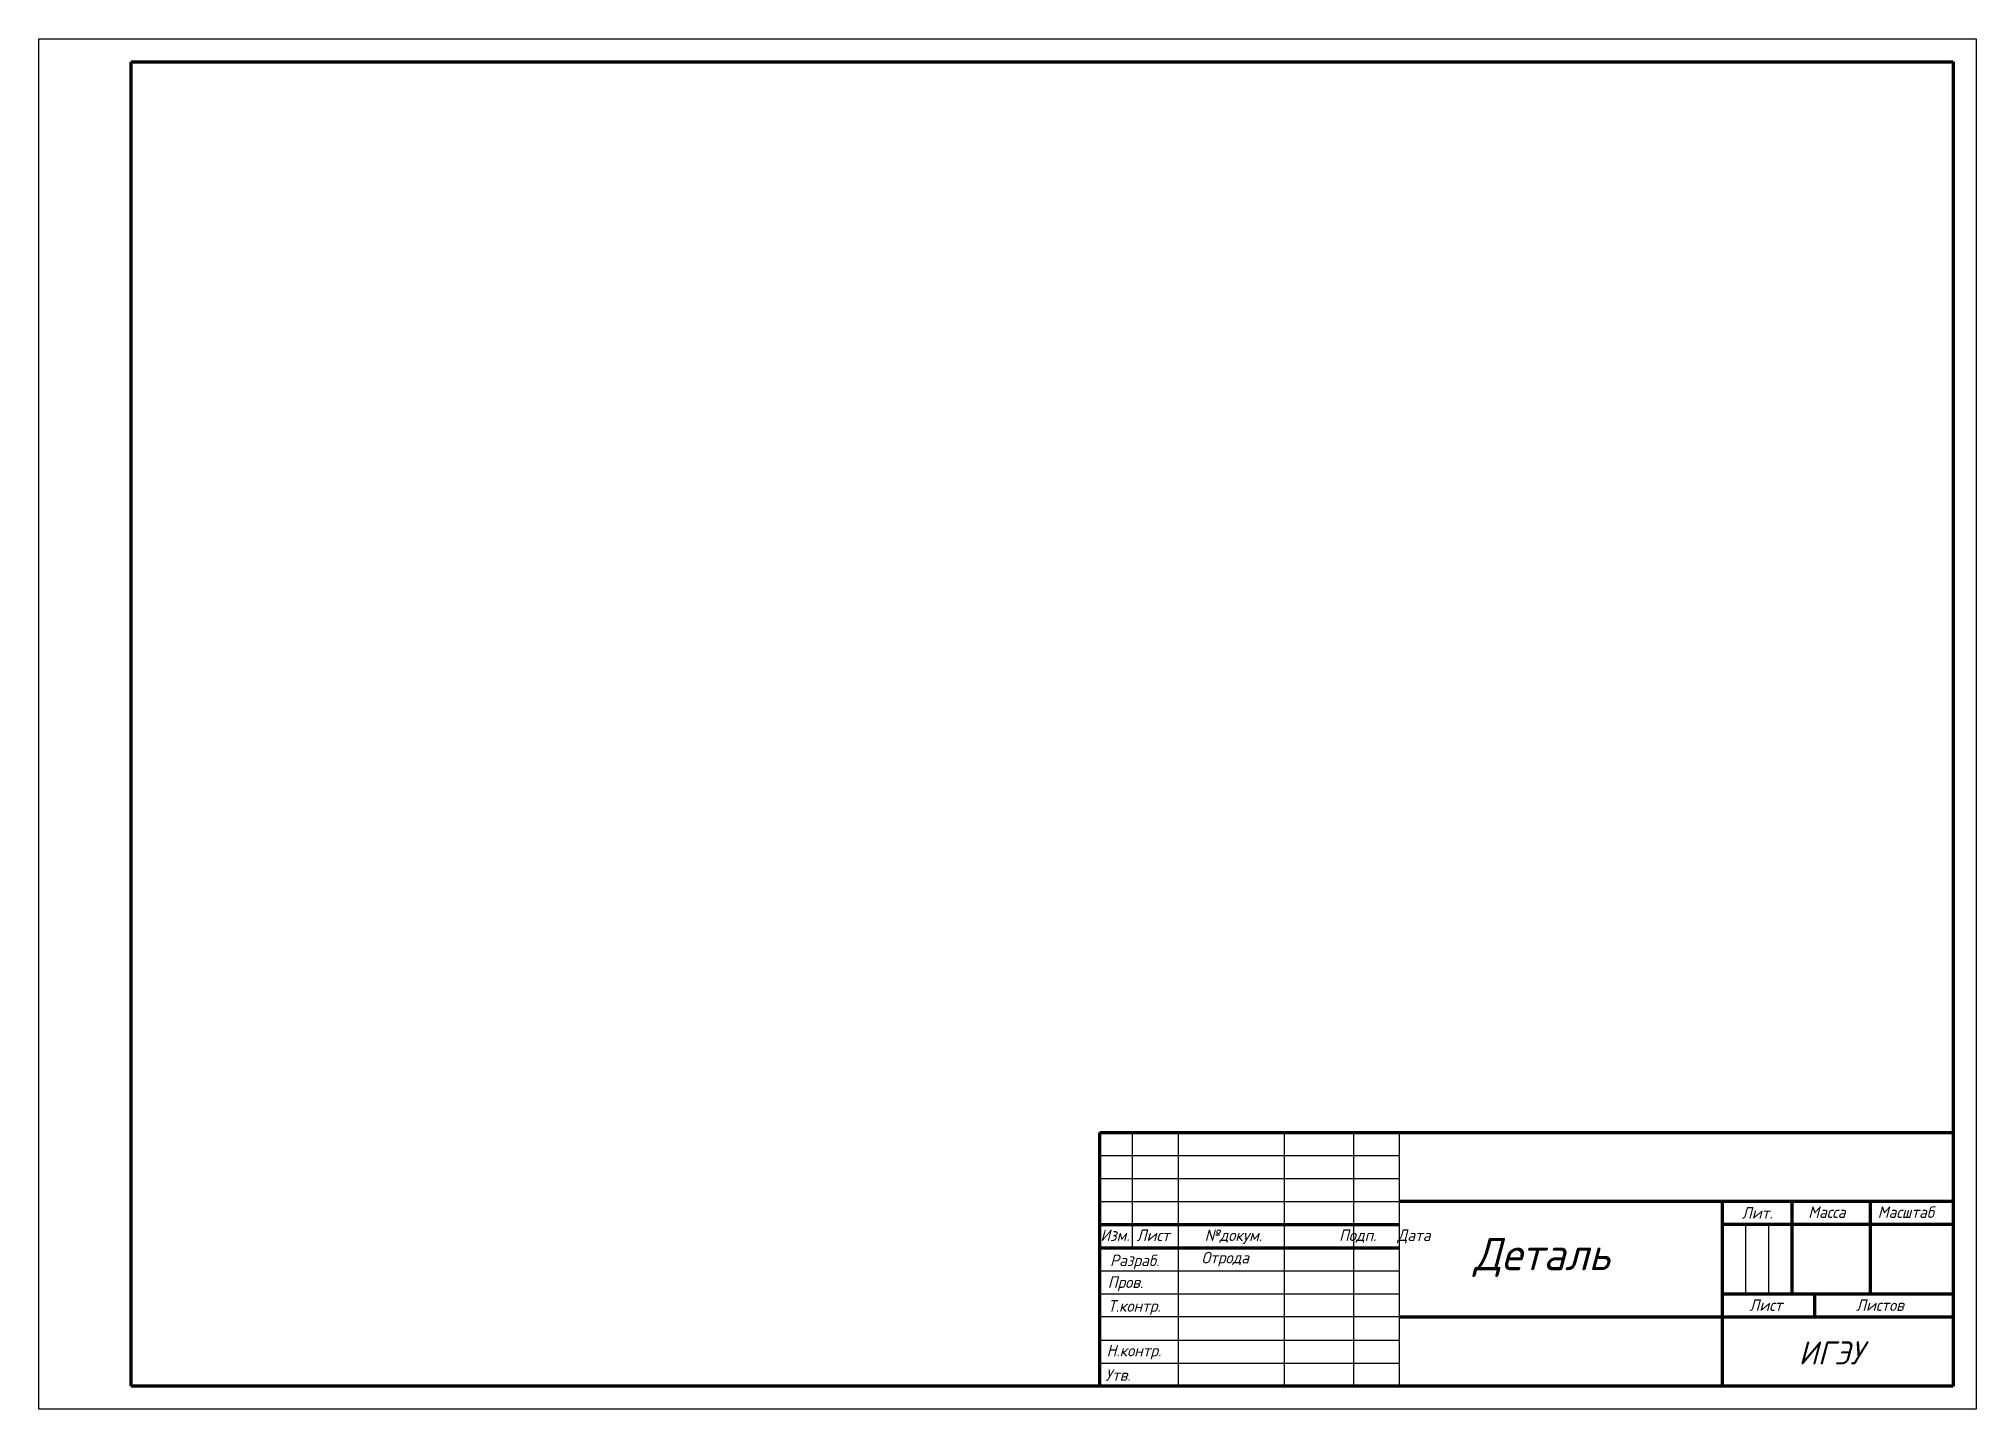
# Paper-space layout 'А3' of a CAD drawing. Header units: millimetres. Extents: x 0 to 420, y 0 to 297.
import ezdxf

# ---------------------------------------------------------------- set-up
doc = ezdxf.new("R2010")
doc.units = ezdxf.units.MM
doc.layers.add('Основные линии', color=10, linetype='Continuous', lineweight=70)
doc.layers.add('Тонкие', color=90, linetype='Continuous', lineweight=30)
doc.styles.add('ГОСТ-2.5', font='', dxfattribs={"oblique": 15, "height": 2.5})
doc.styles.add('ГОСТ-5', font='', dxfattribs={"oblique": 15, "height": 5})
doc.styles.add('ГОСТ-7', font='', dxfattribs={"oblique": 15, "height": 7})
doc.styles.get('ГОСТ-2.5').set_extended_font_data('GOST Common')
doc.styles.get('ГОСТ-5').set_extended_font_data('GOST Common')
doc.styles.get('ГОСТ-7').set_extended_font_data('GOST Common')

# ---------------------------------------------------------------- blocks, each defined once
blk = doc.blocks.new('А3')
at = {"layer": 'Основные линии'}
for p, q in [((20, 5), (20, 292)), ((20, 292), (415, 292)), ((415, 292), (415, 5)), ((230, 5), (230, 60)), ((230, 60), (415, 60)), ((415, 45), (295, 45)), ((365, 40), (365, 45)), ((380, 45), (380, 25)), ((397, 45), (397, 30)), ((230, 40), (295, 40)), ((415, 40), (365, 40)), ((365, 5), (365, 40)), ((230, 35), (295, 35)), ((397, 30), (397, 25)), ((365, 25), (415, 25)), ((385, 20), (385, 25)), ((295, 20), (415, 20)), ((415, 5), (20, 5))]:
    blk.add_line(p, q, dxfattribs=at)
at = {"layer": 'Тонкие'}
for p, q in [((0, 297), (420, 297)), ((0, 0), (0, 297)), ((420, 297), (420, 0)), ((237, 60), (237, 35)), ((247, 60), (247, 5)), ((270, 60), (270, 5)), ((285, 60), (285, 5)), ((295, 5), (295, 60)), ((230, 55), (295, 55)), ((230, 50), (295, 50)), ((230, 45), (295, 45)), ((370, 40), (370, 25)), ((375, 40), (375, 25)), ((230, 30), (295, 30)), ((230, 25), (295, 25)), ((295, 20), (230, 20)), ((230, 15), (295, 15)), ((230, 10), (295, 10)), ((420, 0), (0, 0))]:
    blk.add_line(p, q, dxfattribs=at)
at = {"layer": 'Тонкие', "attachment_point": 1}
for s, insert, char_height, width, style in [('Лит.', (369.17, 43.81), 2.5, 15, 'ГОСТ-2.5'), ('Масса', (383.57, 43.96), 2.5, 17, 'ГОСТ-2.5'), ('Масштаб', (398.64, 43.96), 2.5, 18, 'ГОСТ-2.5'), ('Изм. Лист     №докум.           Подп.   Дата', (230.15, 38.96), 2.5, 154.7025, 'ГОСТ-2.5'), ('Отрода', (252.06, 34.11), 2.5, 23, 'ГОСТ-2.5'), ('Деталь', (311.07, 37.12), 7, 70, 'ГОСТ-7'), ('Разраб.', (232.23, 33.51), 2.5, 14.3217, 'ГОСТ-2.5'), ('Пров.', (231.74, 28.78), 2.5, 14.3217, 'ГОСТ-2.5'), ('Т.контр.\\P', (231.77, 23.63), 2.5, 53.6434, 'ГОСТ-2.5'), ('Лист', (370.8, 23.81), 2.5, 20, 'ГОСТ-2.5'), ('Листов', (393.93, 23.81), 2.5, 30, 'ГОСТ-2.5'), ('Н.контр.', (231.49, 13.96), 2.5, 17, 'ГОСТ-2.5'), ('ИГЭУ', (381.49, 14.71), 5, 50, 'ГОСТ-5'), ('Утв.', (231.19, 8.66), 2.5, 17, 'ГОСТ-2.5')]:
    blk.add_mtext(s, dxfattribs=dict(at, insert=insert, char_height=char_height, width=width, style=style))

psp = doc.layouts.new('А3')

# ---------------------------------------------------------------- block references
at = {"layer": 'Тонкие'}
psp.add_blockref('А3', (0.3, 0.34), dxfattribs=at)

doc.saveas('drawing.dxf')
